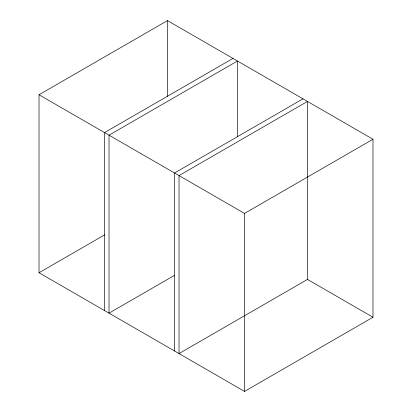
<?xml version="1.0" encoding="UTF-8"?>
<svg xmlns="http://www.w3.org/2000/svg" width="412" height="412" viewBox="0 0 412 412"><rect width="100%" height="100%" fill="white"/><g stroke="black" fill="none" stroke-linecap="round" stroke-linejoin="round"><path stroke-width="0.62" d="M39.016 94.76L167.468 20.6L372.984 139.256L372.984 317.24L244.532 391.4L39.016 272.744L39.016 94.76L244.532 213.416L372.984 139.256M232.976 58.422L104.524 132.582L104.524 310.566M302.98 98.839L174.528 172.999L174.528 350.983M39.016 272.744L104.633 234.861M174.637 275.278L109.02 313.161L109.02 135.177L237.472 61.017L237.472 136.835M307.264 279.295L372.984 317.24M244.532 213.416L244.532 391.4M167.468 20.6L167.468 96.418M307.476 101.434L179.024 175.594L179.024 353.578L307.476 279.418L307.476 101.434"/></g></svg>
